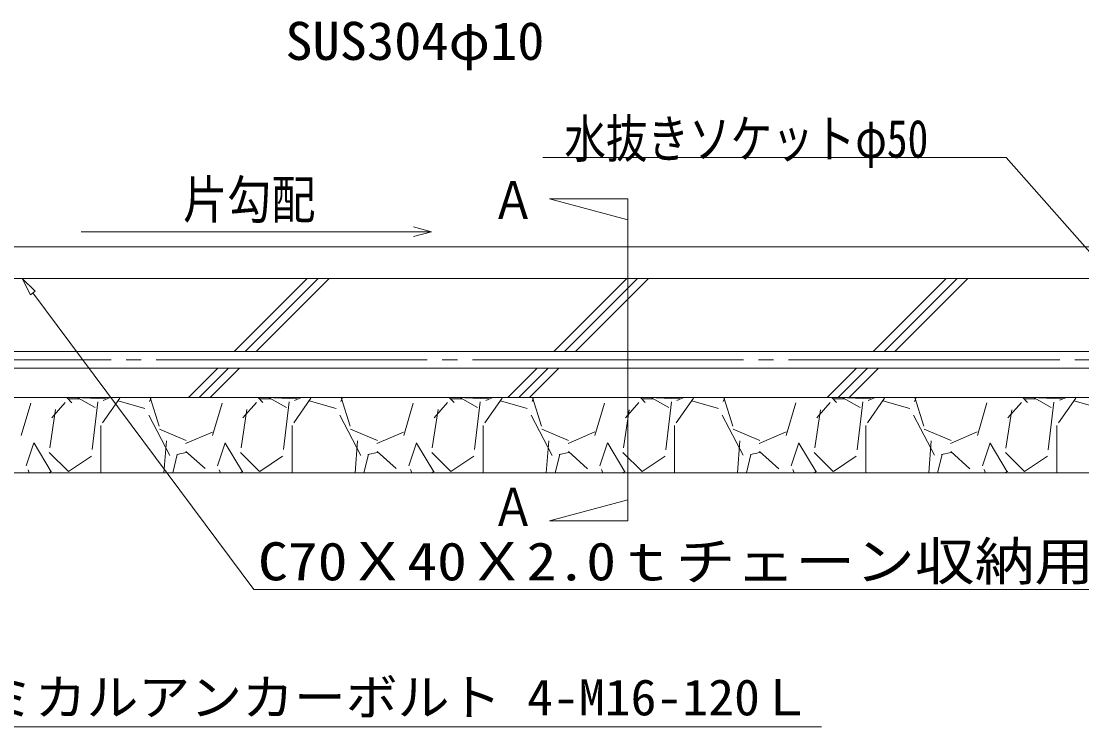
# Model space of a CAD drawing. Units: millimetres, scale not verified. Extents: x -4014 to 4014, y -2814 to 2814.
# Drawn here: x -2400 to -991, y 222 to 1159 of the extents above; entities that cross this region are included whole.
import ezdxf
from ezdxf.enums import TextEntityAlignment as Align

# ---------------------------------------------------------------- set-up
doc = ezdxf.new("R2010")
doc.units = ezdxf.units.MM
doc.header["$LTSCALE"] = 20
doc.linetypes.add('LONG_CHAIN', pattern=[21, 18, -1, 1, -1])
doc.layers.add('0-4_LAYER257', color=7, linetype='Continuous', lineweight=9)
doc.layers.add('0-9_LAYER260', color=7, linetype='Continuous', lineweight=9)
doc.styles.add('ＭＳ ゴシック', font='')
doc.styles.get('ＭＳ ゴシック').set_extended_font_data('MS Gothic')

msp = doc.modelspace()

# ---------------------------------------------------------------- linework, layer by layer
at = {"layer": '0-4_LAYER257'}
for p, q in [((-1091.35, 977.75), (-1707.02, 977.75)), ((-927.72, 792.25), (-1091.35, 977.75)), ((-1594.26, 495.43), (-1594.26, 923.05)), ((-1854.87, 879.24), (-2320.16, 879.24)), ((-1878.86, 885.69), (-1854.87, 879.24)), ((-1854.87, 879.24), (-1878.86, 872.82)), ((-3267.5, 859.26), (-287.55, 859.26)), ((-2787.5, 817.28), (-787.53, 817.28)), ((-2116.81, 720.24), (-2019.82, 817.28)), ((-2102.32, 720.24), (-2005.31, 817.28)), ((-2087.8, 720.24), (-1990.82, 817.28)), ((-1692.55, 720.24), (-1595.56, 817.28)), ((-1678.07, 720.24), (-1581.05, 817.28)), ((-1663.54, 720.24), (-1566.56, 817.28)), ((-1268.3, 720.24), (-1171.31, 817.28)), ((-1253.8, 720.24), (-1156.79, 817.28)), ((-1239.31, 720.24), (-1142.3, 817.28)), ((-2384.43, 798.01), (-2090.86, 404.24)), ((-3060.5, 720.24), (-567.9, 720.24)), ((-3060.5, 698.27), (-567.29, 698.27)), ((-2177.81, 659.27), (-2138.82, 698.27)), ((-2163.3, 659.27), (-2124.31, 698.27)), ((-2148.81, 659.27), (-2109.83, 698.27)), ((-1753.56, 659.27), (-1714.57, 698.27)), ((-1739.05, 659.27), (-1700.06, 698.27)), ((-1724.56, 659.27), (-1685.56, 698.27)), ((-1329.3, 659.27), (-1290.31, 698.27)), ((-1314.81, 659.27), (-1275.81, 698.27)), ((-1300.29, 659.27), (-1261.3, 698.27)), ((-2787.5, 659.27), (-787.53, 659.27)), ((-2399.76, 608.47), (-2387.07, 651.61)), ((-2341.5, 652.36), (-2359.28, 632.05)), ((-2339.24, 659.27), (-2332.81, 652.21)), ((-2322.03, 657.26), (-2337.26, 657.26)), ((-2329.11, 659.27), (-2286.89, 657.26)), ((-2301.68, 645.88), (-2324.54, 658.58)), ((-2305.63, 589.95), (-2298, 653.47)), ((-2291.87, 625.39), (-2269, 658.37)), ((-2290.96, 655.3), (-2281.6, 659.27)), ((-2271.27, 654.7), (-2235.73, 644.53)), ((-2229.35, 653.62), (-2227.23, 659.27)), ((-2216.8, 621.01), (-2228.74, 659.27)), ((-2145.75, 608.47), (-2133.05, 651.67)), ((-2087.47, 652.39), (-2105.28, 632.08)), ((-2085.24, 659.27), (-2078.85, 652.27)), ((-2068.04, 657.26), (-2083.28, 657.26)), ((-2075.13, 659.27), (-2032.91, 657.26)), ((-2047.64, 645.82), (-2070.52, 658.52)), ((-2051.64, 589.89), (-2044.02, 653.38)), ((-2037.88, 625.33), (-2015.01, 658.37)), ((-2036.94, 655.3), (-2027.6, 659.27)), ((-2017.28, 654.7), (-1981.72, 644.56)), ((-1975.33, 653.65), (-1973.23, 659.27)), ((-1962.78, 621.01), (-1974.74, 659.27)), ((-1891.74, 608.53), (-1879.06, 651.7)), ((-1833.46, 652.42), (-1851.24, 632.11)), ((-1831.25, 659.27), (-1824.92, 652.3)), ((-1814.04, 657.26), (-1829.28, 657.26)), ((-1821.13, 659.27), (-1778.9, 657.26)), ((-1793.64, 645.82), (-1816.5, 658.52)), ((-1797.65, 589.83), (-1790.03, 653.32)), ((-1783.89, 625.33), (-1761.05, 658.31)), ((-1782.93, 655.33), (-1773.61, 659.27)), ((-1763.29, 654.7), (-1727.73, 644.56)), ((-1721.34, 653.65), (-1719.24, 659.27)), ((-1708.78, 620.98), (-1720.74, 659.27)), ((-1637.75, 608.56), (-1625.05, 651.73)), ((-1579.44, 652.45), (-1597.21, 632.14)), ((-1577.26, 659.27), (-1570.99, 652.39)), ((-1560.05, 657.26), (-1575.29, 657.26)), ((-1567.15, 659.27), (-1524.92, 657.26)), ((-1539.62, 645.82), (-1562.48, 658.49)), ((-1543.67, 589.77), (-1536.04, 653.26)), ((-1529.92, 625.3), (-1507.05, 658.28)), ((-1528.91, 655.33), (-1519.61, 659.27)), ((-1509.3, 654.7), (-1473.73, 644.56)), ((-1467.34, 653.65), (-1465.25, 659.27)), ((-1454.77, 620.92), (-1466.76, 659.27)), ((-1383.74, 608.59), (-1371.05, 651.79)), ((-1325.43, 652.48), (-1343.18, 632.17)), ((-1323.26, 659.27), (-1317.05, 652.45)), ((-1306.05, 657.26), (-1321.29, 657.26)), ((-1313.15, 659.27), (-1270.94, 657.26)), ((-1285.59, 645.82), (-1308.46, 658.49)), ((-1289.68, 589.71), (-1282.06, 653.2)), ((-1275.94, 625.27), (-1253.08, 658.28)), ((-1274.91, 655.33), (-1265.61, 659.27)), ((-1255.3, 654.7), (-1219.74, 644.56)), ((-1213.32, 653.74), (-1211.25, 659.27)), ((-1200.75, 620.89), (-1212.75, 659.27)), ((-1129.73, 608.65), (-1117.03, 651.79)), ((-1071.39, 652.54), (-1089.19, 632.23)), ((-1069.26, 659.27), (-1063.11, 652.54)), ((-1052.07, 657.26), (-1067.28, 657.26)), ((-1059.15, 659.27), (-1016.93, 657.26)), ((-1031.58, 645.82), (-1054.44, 658.49)), ((-1035.72, 589.62), (-1028.06, 653.11)), ((-1021.97, 625.24), (-999.11, 658.28)), ((-1020.86, 655.36), (-1011.62, 659.27)), ((-1001.3, 654.7), (-965.74, 644.56)), ((-2354.15, 643.03), (-2361.78, 592.23)), ((-2230.51, 635.47), (-2202.56, 582.12)), ((-2100.17, 642.97), (-2107.8, 592.17)), ((-1976.55, 635.53), (-1948.62, 582.21)), ((-1846.19, 642.94), (-1853.81, 592.14)), ((-1722.6, 635.62), (-1694.67, 582.27)), ((-1592.19, 642.88), (-1599.82, 592.08)), ((-1468.65, 635.68), (-1440.7, 582.36)), ((-1338.21, 642.85), (-1345.82, 592.05)), ((-1214.7, 635.77), (-1186.77, 582.42)), ((-1084.21, 642.79), (-1091.86, 591.99)), ((-2294.1, 559.25), (-2294.1, 621.7)), ((-2040.1, 559.25), (-2040.1, 621.7)), ((-1786.11, 559.25), (-1786.11, 621.7)), ((-1532.11, 559.25), (-1532.11, 621.7)), ((-1278.11, 559.25), (-1278.11, 621.7)), ((-1024.13, 559.25), (-1024.13, 621.7)), ((-2180.75, 601.8), (-2216.31, 617.05)), ((-2181.53, 597.99), (-2145.97, 613.24)), ((-1926.75, 601.8), (-1962.31, 617.05)), ((-1927.52, 597.99), (-1891.97, 613.24)), ((-1672.75, 601.8), (-1708.31, 617.05)), ((-1673.52, 598.02), (-1637.96, 613.27)), ((-1418.74, 601.8), (-1454.29, 617.02)), ((-1419.52, 598.02), (-1383.96, 613.27)), ((-1164.74, 601.77), (-1200.3, 617.02)), ((-1165.52, 598.02), (-1129.94, 613.27)), ((-2383.01, 598.8), (-2393.17, 568.35)), ((-2359.97, 560.37), (-2382.85, 598.47)), ((-2207.1, 601.68), (-2210.48, 559.25)), ((-2129, 598.8), (-2139.16, 568.35)), ((-2105.99, 560.37), (-2128.85, 598.47)), ((-1953.09, 601.59), (-1956.5, 559.25)), ((-1875.01, 598.8), (-1885.17, 568.35)), ((-1851.99, 560.37), (-1874.85, 598.47)), ((-1699.11, 601.5), (-1702.5, 559.25)), ((-1621.02, 598.8), (-1631.18, 568.35)), ((-1598, 560.37), (-1620.86, 598.47)), ((-1445.13, 601.44), (-1448.48, 559.25)), ((-1367.02, 598.8), (-1377.18, 568.35)), ((-1344, 560.37), (-1366.87, 598.47)), ((-1191.12, 601.35), (-1194.48, 559.25)), ((-1113.01, 598.8), (-1123.18, 568.35)), ((-1090.03, 560.37), (-1112.86, 598.47)), ((-2362.65, 586.14), (-2337.25, 560.7)), ((-2337.11, 560.79), (-2306.64, 581.1)), ((-2192.62, 583.2), (-2198.6, 559.25)), ((-2180.65, 585.96), (-2193.33, 583.44)), ((-2181.14, 587.43), (-2155.73, 564.57)), ((-2108.66, 586.14), (-2083.25, 560.7)), ((-2083.11, 560.79), (-2052.64, 581.1)), ((-1938.62, 583.2), (-1944.6, 559.25)), ((-1926.64, 585.96), (-1939.35, 583.44)), ((-1927.14, 587.43), (-1901.74, 564.57)), ((-1854.65, 586.14), (-1829.26, 560.7)), ((-1829.13, 560.79), (-1798.63, 581.1)), ((-1684.63, 583.2), (-1690.62, 559.25)), ((-1672.64, 585.96), (-1685.36, 583.44)), ((-1673.13, 587.4), (-1647.75, 564.54)), ((-1600.67, 586.14), (-1575.26, 560.7)), ((-1575.12, 560.79), (-1544.65, 581.1)), ((-1430.63, 583.2), (-1436.61, 559.25)), ((-1418.64, 585.96), (-1431.34, 583.44)), ((-1419.14, 587.4), (-1393.72, 564.54)), ((-1346.67, 586.14), (-1321.26, 560.7)), ((-1321.14, 560.79), (-1290.66, 581.1)), ((-1176.63, 583.23), (-1182.63, 559.25)), ((-1164.65, 585.96), (-1177.35, 583.44)), ((-1165.13, 587.37), (-1139.72, 564.54)), ((-1092.67, 586.14), (-1067.28, 560.7)), ((-1067.13, 560.79), (-1036.68, 581.1)), ((-2787.5, 559.25), (-787.53, 559.25)), ((-2390.8, 563.13), (-2389.13, 559.25)), ((-2363.7, 559.25), (-2359.47, 560.94)), ((-2136.82, 563.19), (-2135.13, 559.25)), ((-2109.7, 559.25), (-2105.49, 560.94)), ((-1882.83, 563.25), (-1881.14, 559.25)), ((-1855.71, 559.25), (-1851.49, 560.94)), ((-1628.87, 563.25), (-1627.15, 559.25)), ((-1601.72, 559.25), (-1597.51, 560.94)), ((-1374.9, 563.28), (-1373.15, 559.25)), ((-1347.72, 559.25), (-1343.51, 560.94)), ((-1120.9, 563.34), (-1119.16, 559.25)), ((-1093.72, 559.25), (-1089.52, 560.94)), ((-2090.86, 404.24), (-980.58, 404.24))]:
    msp.add_line(p, q, dxfattribs=at)
at = {"layer": '0-4_LAYER257', "linetype": 'LONG_CHAIN'}
msp.add_line((-3060.5, 709.23), (-566.06, 709.23), dxfattribs=at)
at = {"layer": '0-4_LAYER257'}
for points in [[(-1594.26, 923.05), (-1698, 923.05), (-1594.26, 895.23)], [(-1594.26, 495.43), (-1698, 495.43), (-1594.26, 523.25)]]:
    msp.add_lwpolyline(points, dxfattribs=at)
msp.add_lwpolyline([(-2387.64, 795.64), (-2398.78, 817.28), (-2381.22, 800.39)], close=True, dxfattribs=at)
at = {"layer": '0-9_LAYER260'}
msp.add_line((-2533.1, 221.7), (-1336.67, 221.7), dxfattribs=at)

# ---------------------------------------------------------------- texts
at = {"layer": '0-4_LAYER257', "style": 'ＭＳ ゴシック'}
for s, height, width, p in [('SUS304φ10', 50.61, 1.05, (-2049.05, 1092.3)), ('水抜きソケットφ50', 50.61, 0.8, (-1678.52, 962.4)), ('片勾配', 50.59, 0.85, (-2184.98, 881.6)), ('Ａ', 50.61, 0.85, (-1775.64, 880.85)), ('Ａ', 50.61, 0.85, (-1775.64, 473.25)), ('C70Ｘ40Ｘ2.0ｔチェーン収納用', 50.61, 1.15, (-2085.27, 401.02))]:
    msp.add_text(s, height=height, dxfattribs=dict(at, width=width)).set_placement(p, align=Align.BOTTOM_LEFT)
at = {"layer": '0-9_LAYER260', "style": 'ＭＳ ゴシック', "width": 1.05}
msp.add_text('ケミカルアンカーボルト 4-M16-120Ｌ', height=48.09, dxfattribs=at).set_placement((-2519.78, 222.43), align=Align.BOTTOM_LEFT)

doc.saveas('drawing.dxf')
